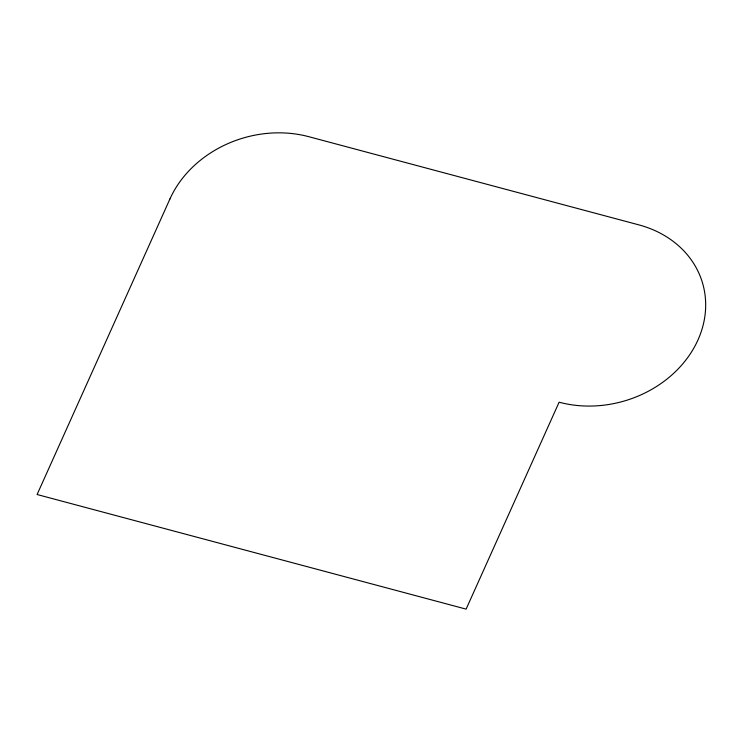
<?xml version="1.0" encoding="UTF-8"?>
<svg xmlns="http://www.w3.org/2000/svg" width="742" height="742" viewBox="0 0 742 742"><rect width="100%" height="100%" fill="white"/><g stroke="black" fill="none" stroke-linecap="round" stroke-linejoin="round"><path stroke-width="1.11" d="M169.946 198.93L37.1 494.515L466.115 609.126L559.106 402.21A107.98 91.062 -16.5 0 0 697.962 339.984A107.98 91.062 -16.5 0 0 638.806 224.863L308.802 136.695A107.98 91.062 -16.5 0 0 169.946 198.93"/></g></svg>
